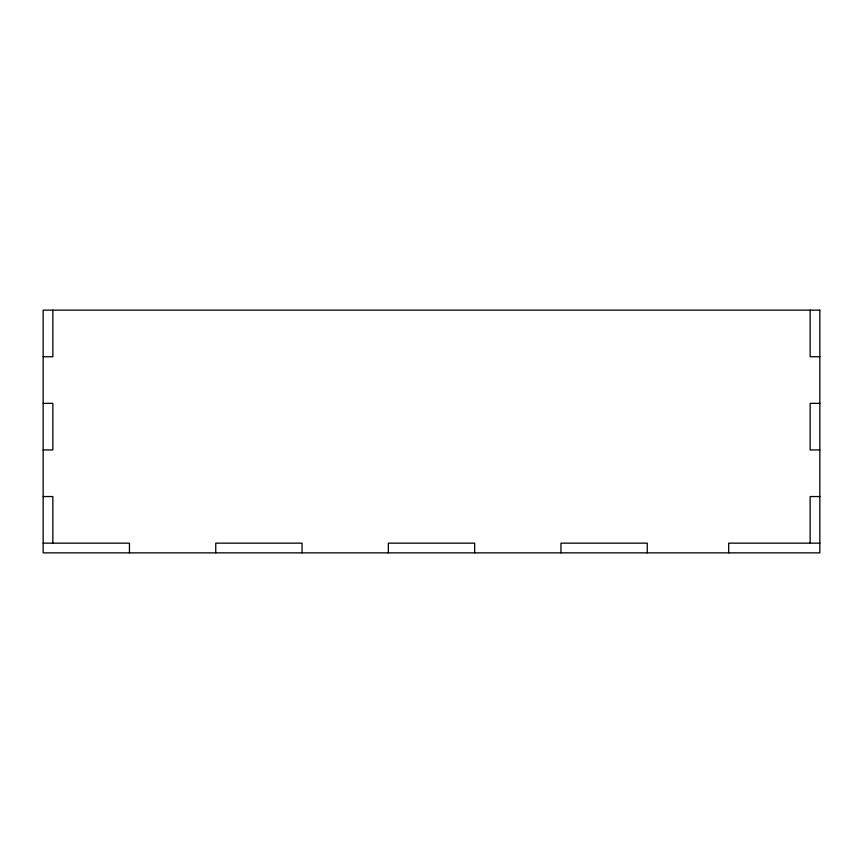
<?xml version="1.0" encoding="UTF-8"?>
<svg xmlns="http://www.w3.org/2000/svg" width="863" height="863" viewBox="0 0 863 863"><rect width="100%" height="100%" fill="white"/><g stroke="black" fill="none" stroke-linecap="round" stroke-linejoin="round"><path stroke-width="1.29" d="M43.15 356.743L52.859 356.743L52.859 310.141M819.85 356.743L810.141 356.743L810.141 310.141M43.15 403.345L52.859 403.345L52.859 449.947L43.15 449.947M819.85 403.345L810.141 403.345L810.141 449.947L819.85 449.947M43.15 496.549L52.859 496.549L52.859 543.151M819.85 496.549L810.141 496.549L810.141 543.151M43.15 543.151L129.45 543.151L129.45 552.859M819.85 543.151L728.696 543.151L728.696 552.859M647.25 552.859L647.25 543.151L560.95 543.151L560.95 552.859M474.65 552.859L474.65 543.151L388.35 543.151L388.35 552.859M302.05 552.859L302.05 543.151L215.75 543.151L215.75 552.859M819.85 310.141L43.15 310.141L43.15 552.859L819.85 552.859L819.85 310.141"/></g></svg>
